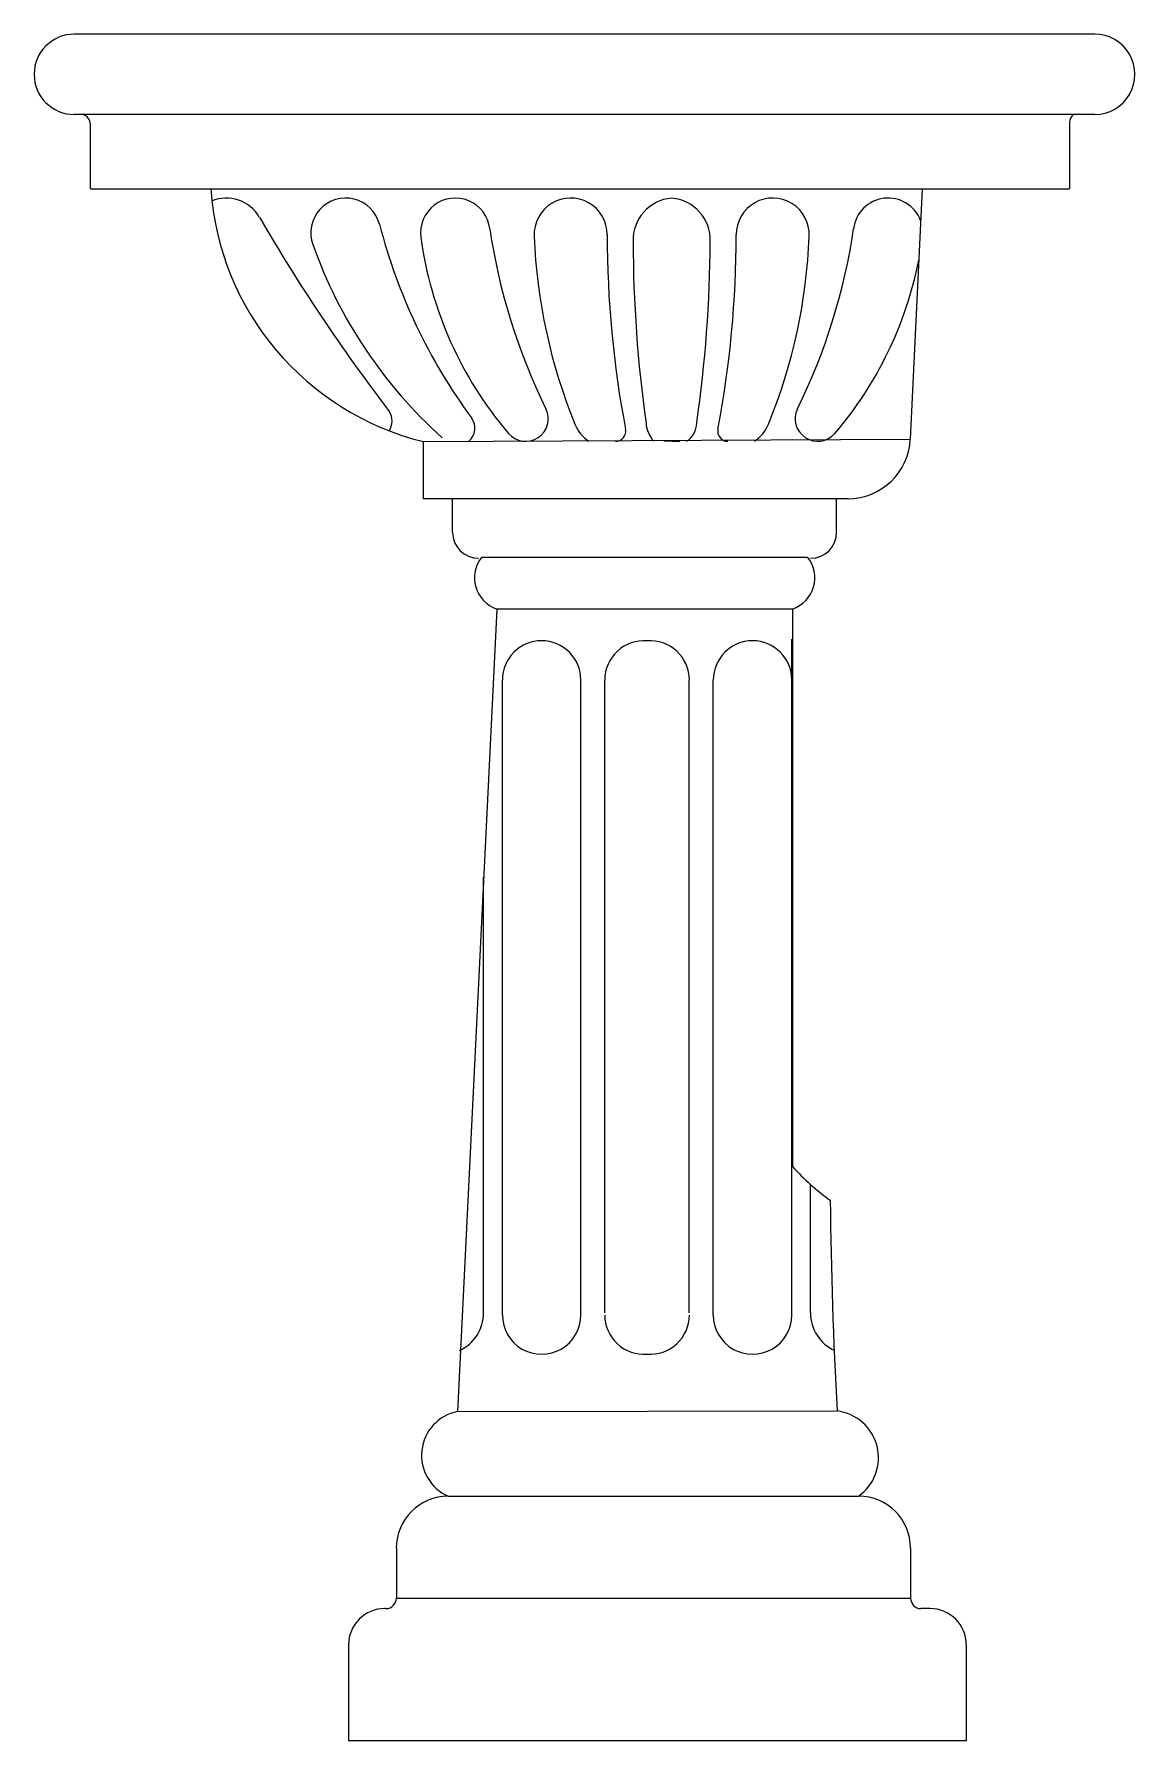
# Model space of a CAD drawing. Header units: millimetres. Extents: x -2937.387 to -2936.861, y 2951.942 to 2952.757.
import ezdxf

# ---------------------------------------------------------------- set-up
doc = ezdxf.new("R2010")
doc.units = ezdxf.units.MM
doc.header["$LTSCALE"] = 10
doc.layers.add('banheiro_louças', color=2, linetype='Continuous')

msp = doc.modelspace()

# ---------------------------------------------------------------- linework, layer by layer
at = {"layer": 'banheiro_louças'}
for p, q in [((-2936.88047, 2952.75723), (-2937.36778, 2952.75721)), ((-2936.88047, 2952.71884), (-2937.36778, 2952.71884)), ((-2937.36008, 2952.68343), (-2937.36008, 2952.71404)), ((-2936.89252, 2952.71495), (-2936.89252, 2952.68343)), ((-2937.36008, 2952.68343), (-2937.30261, 2952.68343)), ((-2937.30261, 2952.68343), (-2936.96289, 2952.68343)), ((-2936.96289, 2952.68343), (-2936.96855, 2952.56375)), ((-2936.96289, 2952.68343), (-2936.89252, 2952.68343)), ((-2937.20099, 2952.56263), (-2936.96855, 2952.56375)), ((-2937.20099, 2952.5354), (-2937.20099, 2952.56263)), ((-2936.99827, 2952.5354), (-2937.20099, 2952.5354)), ((-2937.1871, 2952.51933), (-2937.1871, 2952.5354)), ((-2937.00371, 2952.51933), (-2937.00371, 2952.5354)), ((-2937.17322, 2952.50752), (-2937.0176, 2952.50752)), ((-2937.16603, 2952.48263), (-2937.1848, 2952.09951)), ((-2937.02479, 2952.48263), (-2937.16603, 2952.48263)), ((-2937.02479, 2952.48263), (-2937.02479, 2952.21651)), ((-2937.01617, 2952.14659), (-2937.01617, 2952.2079)), ((-2937.1848, 2952.09951), (-2937.0035, 2952.09976)), ((-2937.18919, 2952.05906), (-2936.9932, 2952.05906)), ((-2937.21398, 2952.03426), (-2937.21398, 2952.01036)), ((-2936.9684, 2952.03426), (-2936.9684, 2952.01036)), ((-2937.21894, 2952.0054), (-2937.21944, 2952.0054)), ((-2937.21398, 2952.01036), (-2936.9684, 2952.01036)), ((-2936.95913, 2952.0054), (-2936.96344, 2952.0054)), ((-2937.2368, 2951.98804), (-2937.2368, 2951.94222)), ((-2936.94177, 2951.98804), (-2936.94177, 2951.94222)), ((-2936.94177, 2951.94222), (-2937.2368, 2951.94222))]:
    msp.add_line(p, q, dxfattribs=at)
at = {"layer": 'banheiro_louças', "color": 1}
for p, q in [((-2937.08247, 2952.56278), (-2937.08631, 2952.56278)), ((-2937.08247, 2952.56278), (-2937.07863, 2952.56278)), ((-2937.02511, 2952.14558), (-2937.02511, 2952.46828)), ((-2937.16336, 2952.42726), (-2937.16336, 2952.44881)), ((-2937.12586, 2952.42726), (-2937.12586, 2952.44881)), ((-2937.11436, 2952.42726), (-2937.11436, 2952.44881)), ((-2937.07411, 2952.42726), (-2937.07411, 2952.44881)), ((-2937.06261, 2952.42726), (-2937.06261, 2952.44881)), ((-2937.16336, 2952.14558), (-2937.16336, 2952.42723)), ((-2937.12586, 2952.14558), (-2937.12586, 2952.42723)), ((-2937.11436, 2952.14659), (-2937.11436, 2952.42723)), ((-2937.07411, 2952.14659), (-2937.07411, 2952.42723)), ((-2937.06261, 2952.14558), (-2937.06261, 2952.42723)), ((-2937.1723, 2952.14659), (-2937.1723, 2952.35466))]:
    msp.add_line(p, q, dxfattribs=at)
at = {"layer": 'banheiro_louças'}
for centre, radius, start, end in [((-2937.36778, 2952.73803), 0.01918, 90, 270), ((-2936.88047, 2952.73804), 0.01919, 270, 90.00409), ((-2937.36504, 2952.71404), 0.00496, 0, 75.6077), ((-2936.88756, 2952.71495), 0.00496, 128.25383, 180), ((-2937.16903, 2952.69265), 0.13389, 183.94511, 256.19148), ((-2936.99827, 2952.56516), 0.02976, 270, 357.29558), ((-2937.17471, 2952.51933), 0.0124, 180, 270), ((-2937.01611, 2952.51933), 0.0124, 270, 0), ((-2937.1608, 2952.49763), 0.01588, 141.4533, 250.78037), ((-2937.03001, 2952.49763), 0.01588, 289.21963, 38.5467), ((-2936.94063, 2952.29216), 0.11316, 221.95436, 234.22544), ((-2934.66728, 2952.22647), 2.33966, 180.63954, 183.10447), ((-2936.99641, 2952.14659), 0.01976, 179.99992, 245.23639), ((-2937.1806, 2952.07859), 0.02134, 101.36625, 246.25866), ((-2937.00624, 2952.07741), 0.02251, 305.39825, 83.00883), ((-2937.18919, 2952.03426), 0.0248, 90, 180), ((-2936.9932, 2952.03426), 0.0248, 0, 90), ((-2937.21944, 2951.98804), 0.01736, 90, 180), ((-2937.21894, 2952.01036), 0.00496, 270, 0), ((-2936.96344, 2952.01036), 0.00496, 180, 270), ((-2936.95913, 2951.98804), 0.01736, 0, 90)]:
    msp.add_arc(centre, radius, start, end, dxfattribs=at)
at = {"layer": 'banheiro_louças', "color": 1}
for centre, radius, start, end in [((-2937.29517, 2952.66071), 0.01822, 30.17545, 112.91107), ((-2937.23815, 2952.66229), 0.01665, 14.47242, 199.54764), ((-2937.18582, 2952.66236), 0.01658, 6.81042, 187.7058), ((-2937.13072, 2952.66148), 0.01745, 359.94308, 182.22935), ((-2937.08094, 2952.65896), 0.01998, 94.40677, 181.91576), ((-2937.08401, 2952.65896), 0.01998, 358.08424, 85.59323), ((-2937.03423, 2952.66148), 0.01745, 357.77065, 180.05692), ((-2936.97912, 2952.66236), 0.01658, 20.67154, 173.18958), ((-2936.50877, 2953.11795), 0.89144, 210.17545, 217.35632), ((-2936.96109, 2952.7338), 0.26949, 194.47242, 216.37046), ((-2936.88125, 2952.70705), 0.29126, 188.43587, 206.22587), ((-2937.28369, 2952.70705), 0.29126, 333.77413, 351.56413), ((-2937.04142, 2952.73213), 0.2254, 199.54764, 228.05072), ((-2937.02219, 2952.6845), 0.1817, 187.7058, 220.47003), ((-2936.88419, 2952.67108), 0.26417, 182.22935, 202.26348), ((-2936.62122, 2952.66098), 0.49204, 179.94308, 190.82507), ((-2936.47219, 2952.65926), 0.62871, 180.08828, 188.02839), ((-2937.69275, 2952.66163), 0.62871, 351.75376, 359.69607), ((-2937.54372, 2952.66098), 0.49204, 349.17493, 0.05692), ((-2937.28076, 2952.67108), 0.26417, 337.73652, 357.77065), ((-2937.14275, 2952.6845), 0.1817, 319.52997, 348.80955), ((-2937.2243, 2952.57251), 0.0083, 325.55953, 33.19556), ((-2937.18476, 2952.56907), 0.0083, 310.73722, 36.37046), ((-2937.15221, 2952.57357), 0.01079, 220.47003, 26.22587), ((-2937.01274, 2952.57357), 0.01079, 153.77413, 319.52997), ((-2937.11155, 2952.578), 0.01849, 202.26348, 235.39439), ((-2937.10929, 2952.56765), 0.00487, 270, 10.82507), ((-2937.08005, 2952.57259), 0.01474, 184.41536, 221.69837), ((-2937.08117, 2952.57173), 0.01064, 302.77514, 358.50382), ((-2937.05565, 2952.56765), 0.00487, 169.17493, 270), ((-2937.0534, 2952.578), 0.01849, 304.60561, 337.73652), ((-2937.14461, 2952.44881), 0.01875, 0.00005, 179.99995), ((-2937.09569, 2952.44881), 0.01875, 85.55442, 179.99995), ((-2937.09278, 2952.44881), 0.01875, 0.00005, 94.44558), ((-2937.04386, 2952.44881), 0.01875, 0.00005, 179.99995), ((-2937.19206, 2952.14659), 0.01976, 294.76361, 0.00008), ((-2937.14461, 2952.14558), 0.01875, 179.99992, 0.00008), ((-2937.09569, 2952.14558), 0.01875, 179.99992, 274.44558), ((-2937.09278, 2952.14558), 0.01875, 265.55442, 0.00008), ((-2937.04386, 2952.14558), 0.01875, 179.99992, 0.00008)]:
    msp.add_arc(centre, radius, start, end, dxfattribs=at)

doc.saveas('drawing.dxf')
